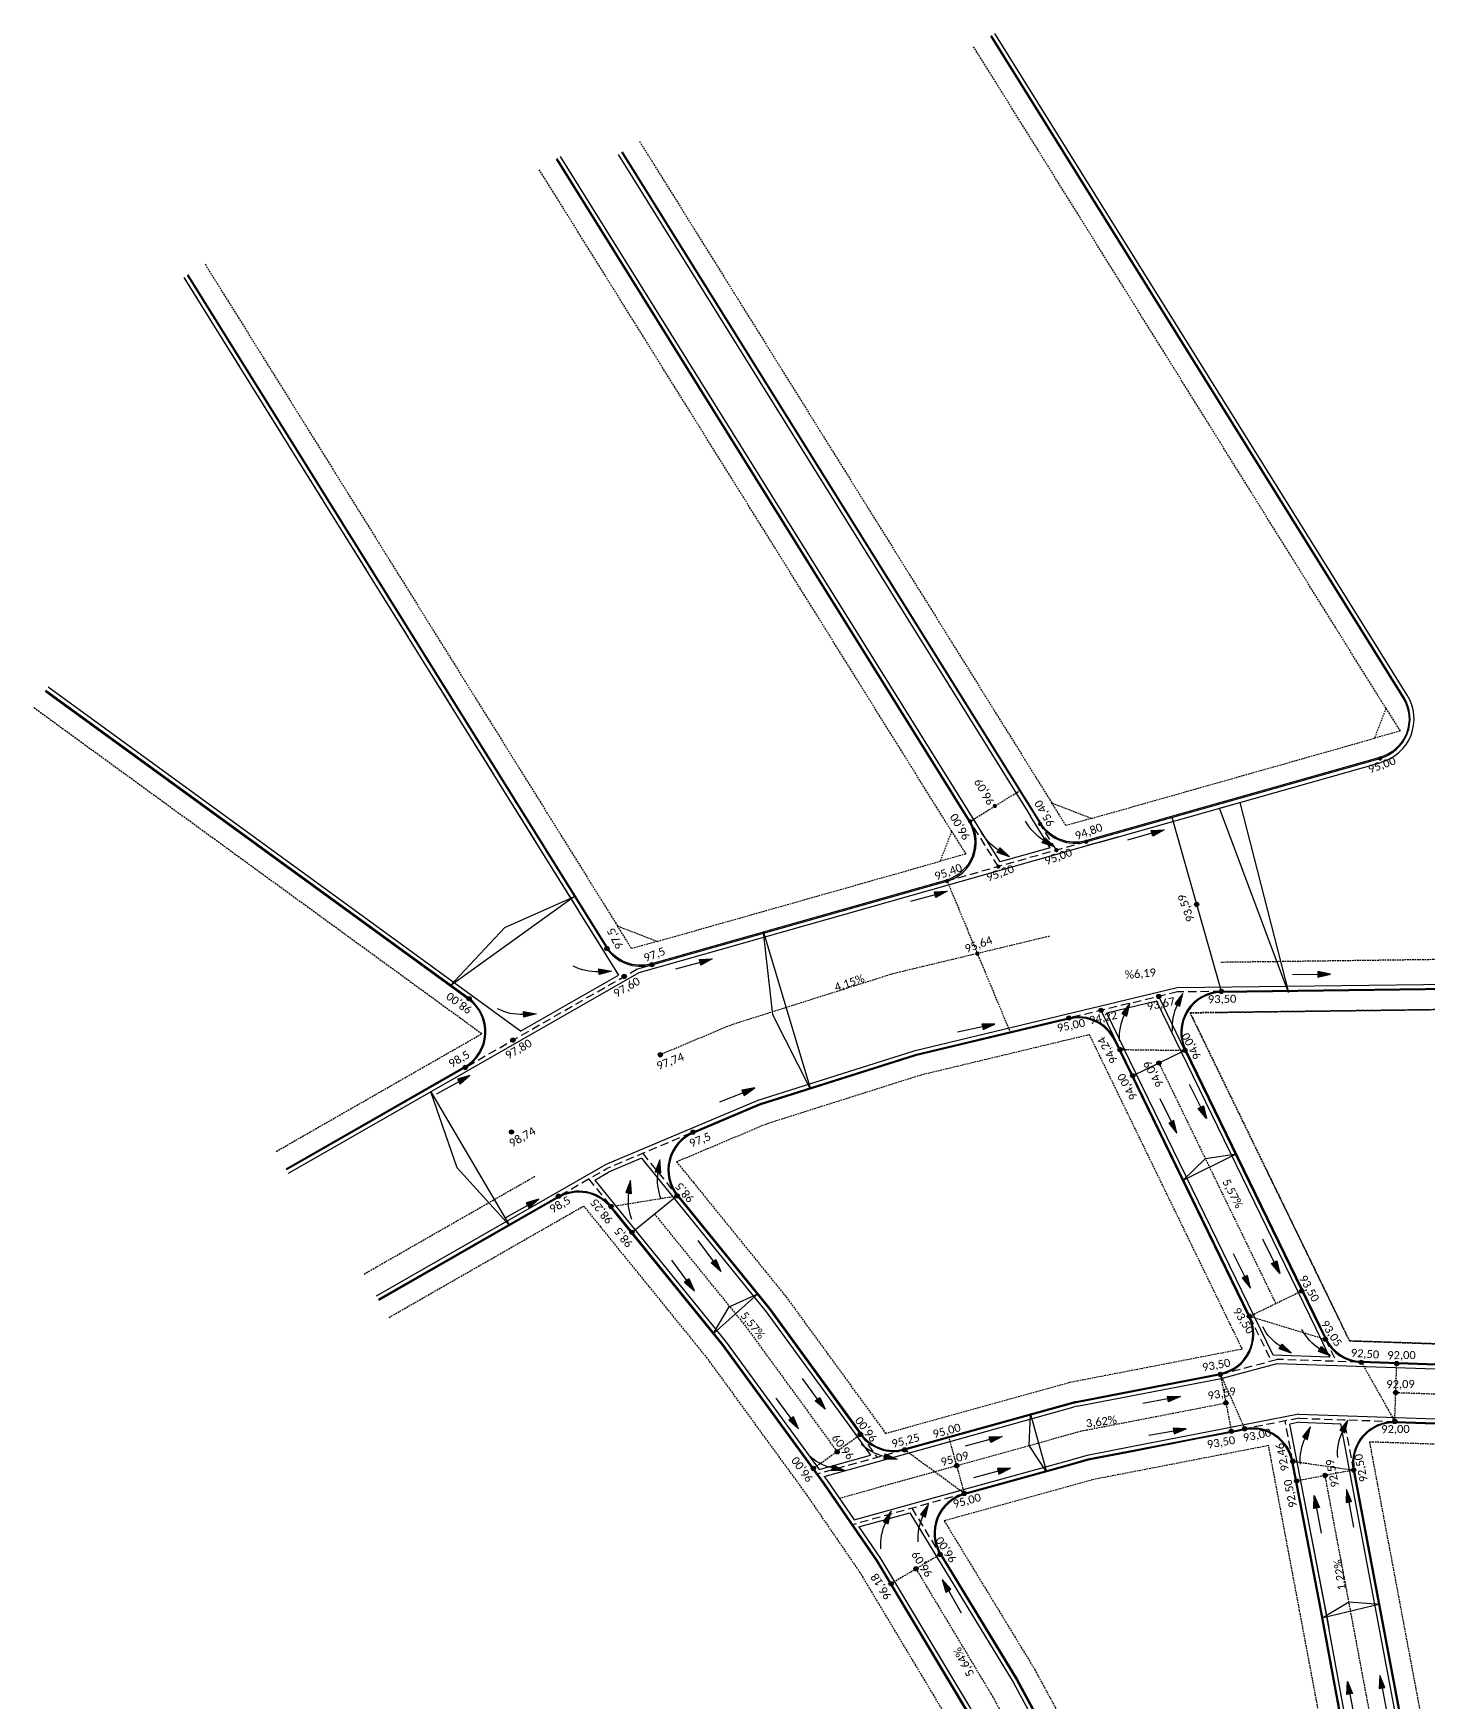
# Model space of a CAD drawing. Header units: metres. Extents: x 2615496 to 2632651, y 4927671 to 4929056.
# Drawn here: x 2625729.7 to 2625938.8, y 4928201.2 to 4928451.5 of the extents above; entities that cross this region are included whole.
import ezdxf

# ---------------------------------------------------------------- set-up
doc = ezdxf.new("R2010")
doc.units = ezdxf.units.M
doc.header["$MEASUREMENT"] = 0
doc.linetypes.add('HIDDEN', pattern=[0.375, 0.25, -0.125])
doc.linetypes.add('TRAZOS2', pattern=[0.375, 0.25, -0.125])
doc.layers.add('BocaCalle', color=50, linetype='HIDDEN', plot=False)
doc.layers.add('Eje Calle', color=182, linetype='HIDDEN', plot=False)
for name, color, linetype in [('CotaFCC', 6, 'Continuous'), ('Cuneta', 211, 'Continuous'), ('CunetaContinuacion', 211, 'Continuous'), ('Escurrimiento', 160, 'Continuous'), ('GáliboS', 2, 'Continuous'), ('Manzanas', 134, 'HIDDEN'), ('Pendiente', 10, 'HIDDEN'), ('Quiebre', 212, 'Continuous'), ('Vereda', 3, 'Continuous')]:
    doc.layers.add(name, color=color, linetype=linetype)
doc.styles.get("Standard").update_dxf_attribs({"font": 'CALIBRI.TTF'})

# ---------------------------------------------------------------- blocks, each defined once
blk = doc.blocks.new('Flecha Claudio')
at = {"layer": 'Escurrimiento'}
blk.add_hatch(color=256, dxfattribs=at).paths.add_polyline_path([(-1.99, 0.44), (-1.99, -0.46), (0, 0)])
for points in [[(0, 0), (-1.99, -0.46), (-1.99, 0.44), (0, 0)], [(-1.99, -0.01), (-5.99, -0.01)]]:
    blk.add_lwpolyline(points, dxfattribs=at)
blk = doc.blocks.new('Flecha curva')
at = {"layer": 'Escurrimiento'}
blk.add_hatch(color=256, dxfattribs=at).paths.add_polyline_path([(0, 0), (-1.74, -0.85), (-1.21, -1.52)])
blk.add_lwpolyline([(-1.74, -0.85), (-1.21, -1.52), (0, 0), (-1.74, -0.85)], dxfattribs=at)
blk.add_arc((3.16, -7.02), 7.45, 128.5129, 159.4004, dxfattribs=at)

msp = doc.modelspace()

# ---------------------------------------------------------------- hatches: boundary and pattern name
at = {"layer": 'CotaFCC'}
h = msp.add_hatch(color=256, dxfattribs=at)
edge = h.paths.add_edge_path()
edge.add_arc((2625931.51057, 4928342.75172), 0.3186, 0, 360)
h = msp.add_hatch(color=256, dxfattribs=at)
edge = h.paths.add_edge_path()
edge.add_arc((2625873.7666, 4928335.62592), 0.3186, 0, 360)
h = msp.add_hatch(color=256, dxfattribs=at)
edge = h.paths.add_edge_path()
edge.add_arc((2625870.0743, 4928333.32605), 0.3186, 0, 360)
h = msp.add_hatch(color=256, dxfattribs=at)
edge = h.paths.add_edge_path()
edge.add_arc((2625880.56367, 4928332.93681), 0.3186, 0, 360)
h = msp.add_hatch(color=256, dxfattribs=at)
edge = h.paths.add_edge_path()
edge.add_arc((2625883.00928, 4928329.01019), 0.3186, 0, 360)
h = msp.add_hatch(color=256, dxfattribs=at)
edge = h.paths.add_edge_path()
edge.add_arc((2625887.46008, 4928330.27121), 0.3186, 0, 360)
h = msp.add_hatch(color=256, dxfattribs=at)
edge = h.paths.add_edge_path()
edge.add_arc((2625874.29707, 4928326.54183), 0.3186, 0, 360)
h = msp.add_hatch(color=256, dxfattribs=at)
edge = h.paths.add_edge_path()
edge.add_arc((2625866.62267, 4928324.36749), 0.3186, 0, 360)
h = msp.add_hatch(color=256, dxfattribs=at)
edge = h.paths.add_edge_path()
edge.add_arc((2625904.02554, 4928320.87372), 0.3186, 0, 360)
h = msp.add_hatch(color=256, dxfattribs=at)
edge = h.paths.add_edge_path()
edge.add_arc((2625815.63064, 4928314.25388), 0.3186, 0, 360)
h = msp.add_hatch(color=256, dxfattribs=at)
edge = h.paths.add_edge_path()
edge.add_arc((2625871.15259, 4928313.50383), 0.3186, 0, 360)
h = msp.add_hatch(color=256, dxfattribs=at)
edge = h.paths.add_edge_path()
edge.add_arc((2625822.36775, 4928311.83715), 0.3186, 0, 360)
h = msp.add_hatch(color=256, dxfattribs=at)
edge = h.paths.add_edge_path()
edge.add_arc((2625818.22711, 4928310.07181), 0.3186, 0, 360)
h = msp.add_hatch(color=256, dxfattribs=at)
edge = h.paths.add_edge_path()
edge.add_arc((2625794.97689, 4928306.74426), 0.3186, 0, 360)
h = msp.add_hatch(color=256, dxfattribs=at)
edge = h.paths.add_edge_path()
edge.add_arc((2625898.34885, 4928307.06731), 0.3186, 0, 360)
h = msp.add_hatch(color=256, dxfattribs=at)
edge = h.paths.add_edge_path()
edge.add_arc((2625907.72115, 4928307.82992), 0.3186, 0, 360)
h = msp.add_hatch(color=256, dxfattribs=at)
edge = h.paths.add_edge_path()
edge.add_arc((2625884.87911, 4928303.83781), 0.3186, 0, 360)
h = msp.add_hatch(color=256, dxfattribs=at)
edge = h.paths.add_edge_path()
edge.add_arc((2625889.68591, 4928304.99029), 0.3186, 0, 360)
h = msp.add_hatch(color=256, dxfattribs=at)
edge = h.paths.add_edge_path()
edge.add_arc((2625801.54854, 4928300.52189), 0.3186, 0, 360)
h = msp.add_hatch(color=256, dxfattribs=at)
edge = h.paths.add_edge_path()
edge.add_arc((2625823.64657, 4928298.33312), 0.3186, 0, 360)
h = msp.add_hatch(color=256, dxfattribs=at)
edge = h.paths.add_edge_path()
edge.add_arc((2625892.53921, 4928299.11465), 0.3186, 0, 360)
h = msp.add_hatch(color=256, dxfattribs=at)
edge = h.paths.add_edge_path()
edge.add_arc((2625902.26941, 4928298.99393), 0.3186, 0, 360)
h = msp.add_hatch(color=256, dxfattribs=at)
edge = h.paths.add_edge_path()
edge.add_arc((2625794.41231, 4928296.43578), 0.3186, 0, 360)
h = msp.add_hatch(color=256, dxfattribs=at)
edge = h.paths.add_edge_path()
edge.add_arc((2625898.3564, 4928297.09371), 0.3186, 0, 360)
h = msp.add_hatch(color=256, dxfattribs=at)
edge = h.paths.add_edge_path()
edge.add_arc((2625894.44339, 4928295.19349), 0.3186, 0, 360)
h = msp.add_hatch(color=256, dxfattribs=at)
edge = h.paths.add_edge_path()
edge.add_arc((2625801.33484, 4928286.74446), 0.3186, 0, 360)
h = msp.add_hatch(color=256, dxfattribs=at)
edge = h.paths.add_edge_path()
edge.add_arc((2625828.54153, 4928286.73108), 0.3186, 0, 360)
h = msp.add_hatch(color=256, dxfattribs=at)
edge = h.paths.add_edge_path()
edge.add_arc((2625808.36219, 4928277.11316), 0.3186, 0, 360)
h = msp.add_hatch(color=256, dxfattribs=at)
edge = h.paths.add_edge_path()
edge.add_arc((2625826.15385, 4928277.18259), 0.3186, 0, 360)
h = msp.add_hatch(color=256, dxfattribs=at)
edge = h.paths.add_edge_path()
edge.add_arc((2625816.24871, 4928275.58339), 0.3186, 0, 360)
h = msp.add_hatch(color=256, dxfattribs=at)
edge = h.paths.add_edge_path()
edge.add_arc((2625819.39723, 4928271.70188), 0.3186, 0, 360)
h = msp.add_hatch(color=256, dxfattribs=at)
edge = h.paths.add_edge_path()
edge.add_arc((2625919.75616, 4928262.92811), 0.3186, 0, 360)
h = msp.add_hatch(color=256, dxfattribs=at)
edge = h.paths.add_edge_path()
edge.add_arc((2625911.93013, 4928259.12767), 0.3186, 0, 360)
h = msp.add_hatch(color=256, dxfattribs=at)
edge = h.paths.add_edge_path()
edge.add_arc((2625923.3032, 4928255.68026), 0.3186, 0, 360)
h = msp.add_hatch(color=256, dxfattribs=at)
edge = h.paths.add_edge_path()
edge.add_arc((2625928.69019, 4928252.21719), 0.3186, 0, 360)
h = msp.add_hatch(color=256, dxfattribs=at)
edge = h.paths.add_edge_path()
edge.add_arc((2625934.00507, 4928252.03744), 0.3186, 0, 360)
h = msp.add_hatch(color=256, dxfattribs=at)
edge = h.paths.add_edge_path()
edge.add_arc((2625907.56956, 4928250.40374), 0.3186, 0, 360)
h = msp.add_hatch(color=256, dxfattribs=at)
edge = h.paths.add_edge_path()
edge.add_arc((2625908.39798, 4928246.13482), 0.3186, 0, 360)
h = msp.add_hatch(color=256, dxfattribs=at)
edge = h.paths.add_edge_path()
edge.add_arc((2625933.85723, 4928247.68961), 0.3186, 0, 360)
h = msp.add_hatch(color=256, dxfattribs=at)
edge = h.paths.add_edge_path()
edge.add_arc((2625933.70942, 4928243.34277), 0.3186, 0, 360)
h = msp.add_hatch(color=256, dxfattribs=at)
edge = h.paths.add_edge_path()
edge.add_arc((2625853.60403, 4928241.42604), 0.3186, 0, 360)
h = msp.add_hatch(color=256, dxfattribs=at)
edge = h.paths.add_edge_path()
edge.add_arc((2625853.62826, 4928241.39615), 0.3186, 0, 360)
h = msp.add_hatch(color=256, dxfattribs=at)
edge = h.paths.add_edge_path()
edge.add_arc((2625909.22195, 4928241.86923), 0.3186, 0, 360)
h = msp.add_hatch(color=256, dxfattribs=at)
edge = h.paths.add_edge_path()
edge.add_arc((2625911.22598, 4928242.25286), 0.3186, 0, 360)
h = msp.add_hatch(color=256, dxfattribs=at)
edge = h.paths.add_edge_path()
edge.add_arc((2625850.14027, 4928238.79304), 0.3186, 0, 360)
h = msp.add_hatch(color=256, dxfattribs=at)
edge = h.paths.add_edge_path()
edge.add_arc((2625860.24404, 4928239.09159), 0.3186, 0, 360)
h = msp.add_hatch(color=256, dxfattribs=at)
edge = h.paths.add_edge_path()
edge.add_arc((2625846.57224, 4928236.30316), 0.3186, 0, 360)
h = msp.add_hatch(color=256, dxfattribs=at)
edge = h.paths.add_edge_path()
edge.add_arc((2625868.06466, 4928236.74054), 0.3186, 0, 360)
h = msp.add_hatch(color=256, dxfattribs=at)
edge = h.paths.add_edge_path()
edge.add_arc((2625918.43995, 4928237.38093), 0.3186, 0, 360)
h = msp.add_hatch(color=256, dxfattribs=at)
edge = h.paths.add_edge_path()
edge.add_arc((2625927.54697, 4928236.05695), 0.3186, 0, 360)
h = msp.add_hatch(color=256, dxfattribs=at)
edge = h.paths.add_edge_path()
edge.add_arc((2625919.01051, 4928234.41879), 0.3186, 0, 360)
h = msp.add_hatch(color=256, dxfattribs=at)
edge = h.paths.add_edge_path()
edge.add_arc((2625923.27175, 4928235.25386), 0.3186, 0, 360)
h = msp.add_hatch(color=256, dxfattribs=at)
edge = h.paths.add_edge_path()
edge.add_arc((2625869.20086, 4928232.549), 0.3186, 0, 360)
h = msp.add_hatch(color=256, dxfattribs=at)
edge = h.paths.add_edge_path()
edge.add_arc((2625865.55752, 4928223.41647), 0.3186, 0, 360)
h = msp.add_hatch(color=256, dxfattribs=at)
edge = h.paths.add_edge_path()
edge.add_arc((2625861.95507, 4928221.25771), 0.3186, 0, 360)
h = msp.add_hatch(color=256, dxfattribs=at)
edge = h.paths.add_edge_path()
edge.add_arc((2625858.22373, 4928219.02172), 0.3186, 0, 360)

# ---------------------------------------------------------------- linework, layer by layer
at = {"layer": 'BocaCalle'}
for p, q in [((2625870.07994, 4928333.31251), (2625877.46454, 4928337.91225)), ((2625866.62267, 4928324.36749), (2625876.13945, 4928301.54435, 95.5)), ((2625892.53921, 4928299.11465), (2625902.26941, 4928298.99393)), ((2625816.07784, 4928275.55593), (2625826.15885, 4928277.17642)), ((2625911.95751, 4928259.12767), (2625919.78353, 4928262.92811)), ((2625911.95751, 4928259.12767), (2625923.3032, 4928255.68026)), ((2625928.63148, 4928252.37025), (2625933.70938, 4928243.34179)), ((2625933.70938, 4928243.34179), (2625934.00507, 4928252.03744)), ((2625907.56956, 4928250.40374), (2625909.22793, 4928241.85799)), ((2625907.59692, 4928250.40378), (2625911.23098, 4928242.2467)), ((2625853.63326, 4928241.38999), (2625846.60147, 4928236.26711)), ((2625869.20585, 4928232.54283), (2625860.24903, 4928239.08543)), ((2625869.22822, 4928232.549), (2625866.9011, 4928240.93203)), ((2625918.43995, 4928237.38093), (2625927.54687, 4928236.05753)), ((2625927.54687, 4928236.05753), (2625919.01051, 4928234.41879)), ((2625865.56251, 4928223.41031), (2625858.22873, 4928219.01555))]:
    msp.add_line(p, q, dxfattribs=at)
at = {"layer": 'CotaFCC'}
for centre in [(2625904.02554, 4928320.87372), (2625815.63064, 4928314.25388, 98), (2625822.36775, 4928311.83715), (2625818.22711, 4928310.07181), (2625818.22717, 4928310.07184), (2625794.97689, 4928306.74426), (2625898.34885, 4928307.06731), (2625907.72115, 4928307.82992), (2625884.87911, 4928303.83781), (2625889.68591, 4928304.99029), (2625801.54854, 4928300.52189), (2625801.5486, 4928300.52192), (2625823.64657, 4928298.33312), (2625892.53921, 4928299.11465), (2625902.26941, 4928298.99393), (2625794.41231, 4928296.43578), (2625898.3564, 4928297.09371), (2625894.44339, 4928295.19349), (2625801.33484, 4928286.74446), (2625828.54153, 4928286.73108), (2625808.36219, 4928277.11316), (2625826.15385, 4928277.18259), (2625816.24871, 4928275.58339), (2625819.39723, 4928271.70188), (2625919.75616, 4928262.92811), (2625911.93013, 4928259.12767), (2625923.3032, 4928255.68026), (2625928.69019, 4928252.21719), (2625934.00507, 4928252.03744), (2625907.56956, 4928250.40374), (2625908.39798, 4928246.13482), (2625933.85723, 4928247.68961), (2625933.70942, 4928243.34277), (2625853.60403, 4928241.42604), (2625853.62826, 4928241.39615), (2625909.22195, 4928241.86923), (2625911.22598, 4928242.25286), (2625850.14027, 4928238.79304), (2625860.24404, 4928239.09159), (2625846.57224, 4928236.30316), (2625868.06466, 4928236.74054), (2625918.43995, 4928237.38093), (2625927.54697, 4928236.05695), (2625919.01051, 4928234.41879), (2625923.27175, 4928235.25386), (2625869.20086, 4928232.549), (2625865.55752, 4928223.41647), (2625861.95507, 4928221.25771), (2625858.22373, 4928219.02172)]:
    msp.add_circle(centre, 0.3186, dxfattribs=at)
at = {"layer": 'Cuneta'}
for p, q in [((2625935.56879, 4928352.25072), (2625873.76391, 4928451.47454)), ((2625874.56793, 4928327.24218), (2625808.67274, 4928433.03272)), ((2625817.32774, 4928433.32323), (2625879.13263, 4928334.09941)), ((2625752.23657, 4928414.88141), (2625817.389, 4928310.28332)), ((2625802.69188, 4928301.86795), (2625731.89192, 4928353.42905)), ((2625889.30121, 4928330.16922), (2625931.67431, 4928342.17449)), ((2625882.07844, 4928329.37008), (2625879.13263, 4928334.09941)), ((2625820.48074, 4928310.67081), (2625892.19717, 4928330.98971)), ((2625882.07844, 4928329.37008), (2625874.56793, 4928327.24218)), ((2625889.30121, 4928330.16922), (2625887.62382, 4928329.69398)), ((2625820.24545, 4928311.22748), (2625822.36775, 4928311.83715)), ((2625767.93941, 4928280.58636), (2625820.48074, 4928310.67081)), ((2625802.69188, 4928301.86795), (2625817.389, 4928310.28332)), ((2625942.11098, 4928308.87987), (2625901.09744, 4928308.34332)), ((2625901.09744, 4928308.34332), (2625883.19424, 4928304.05085)), ((2625898.01979, 4928306.37141), (2625890.55174, 4928304.58087)), ((2625898.01979, 4928306.37141), (2625921.80592, 4928257.39001)), ((2625902.26941, 4928298.99393), (2625898.34885, 4928307.06731)), ((2625883.19424, 4928304.05085), (2625861.65547, 4928298.88671)), ((2625892.53921, 4928299.11465), (2625889.68591, 4928304.99029)), ((2625893.21026, 4928299.10633), (2625890.55174, 4928304.58087)), ((2625861.65547, 4928298.88671), (2625838.23901, 4928291.46748)), ((2625915.46538, 4928253.27765), (2625893.07894, 4928299.37675)), ((2625838.23901, 4928291.46748), (2625815.3506, 4928281.80603)), ((2625828.31319, 4928287.27769), (2625828.30588, 4928287.2746)), ((2625806.80644, 4928276.91376), (2625815.3506, 4928281.80603)), ((2625820.81758, 4928282.81118), (2625815.88401, 4928280.72866)), ((2625820.81758, 4928282.81118), (2625839.50473, 4928259.7642)), ((2625813.81064, 4928279.54148), (2625815.88401, 4928280.72866)), ((2625813.81064, 4928279.54148), (2625817.83828, 4928274.5762)), ((2625781.11674, 4928262.20418), (2625806.80644, 4928276.91376)), ((2625825.68781, 4928276.8047), (2625825.6928, 4928276.79854)), ((2625817.57324, 4928274.90294), (2625833.50766, 4928255.25895)), ((2625839.50473, 4928259.7642), (2625852.01707, 4928242.58946)), ((2625912.49724, 4928259.38977), (2625912.4553, 4928259.47612)), ((2625921.80592, 4928257.39001), (2625923.94293, 4928252.98938)), ((2625833.50766, 4928255.25895), (2625847.42039, 4928236.162)), ((2625907.68485, 4928249.80965), (2625916.0629, 4928252.0472)), ((2625923.94293, 4928252.98938), (2625915.46538, 4928253.27765)), ((2625916.0629, 4928252.0472), (2625959.78215, 4928250.56056)), ((2625886.08875, 4928245.61877), (2625907.68485, 4928249.80965)), ((2625860.40952, 4928238.50729), (2625885.68461, 4928245.52362)), ((2625919.33964, 4928244.43144), (2625909.11363, 4928242.44701)), ((2625919.33964, 4928244.43144), (2625959.17264, 4928243.07695)), ((2625852.01707, 4928242.58946), (2625855.13872, 4928238.3046)), ((2625904.2684, 4928241.50675), (2625894.45111, 4928239.60163)), ((2625910.15852, 4928242.64978), (2625904.2684, 4928241.50675)), ((2625919.43476, 4928243.22751), (2625917.97167, 4928242.94359)), ((2625923.8881, 4928212.45557), (2625917.97167, 4928242.94359)), ((2625919.43476, 4928243.22751), (2625925.62908, 4928243.01688)), ((2625935.59939, 4928189.94011), (2625925.62908, 4928243.01688)), ((2625894.45111, 4928239.60163), (2625887.58626, 4928238.26946)), ((2625884.42648, 4928237.35772), (2625869.04594, 4928233.12113)), ((2625887.58626, 4928238.26946), (2625884.42648, 4928237.35772)), ((2625923.21654, 4928215.68488), (2625919.22019, 4928236.50979)), ((2625869.04594, 4928233.12113), (2625869.01073, 4928233.11136)), ((2625861.05583, 4928229.66207), (2625876.50042, 4928204.28151)), ((2625928.21538, 4928188.57839), (2625923.21654, 4928215.68488)), ((2625876.50042, 4928204.28151), (2625887.17271, 4928184.53834))]:
    msp.add_line(p, q, dxfattribs=at)
for points in [[(2625848.18421, 4928235.11356), (2625848.64234, 4928234.48471), (2625852.69063, 4928228.58528)], [(2625853.40849, 4928227.53918), (2625856.65901, 4928222.80231), (2625870.14701, 4928200.29408), (2625882.09441, 4928178.16079), (2625900.12342, 4928137.99056), (2625908.53794, 4928115.47117), (2625917.18284, 4928087.48074), (2625921.21877, 4928071.03184), (2625923.5972, 4928061.33825), (2625913.83568, 4928063.42041), (2625877.25121, 4928071.22396)]]:
    msp.add_lwpolyline(points, dxfattribs=at)
for centre, radius, start, end in [((2625929.84553, 4928348.67204), 6.75, 285.8186376, 31.9181003), ((2625887.0889, 4928240.46492), 5.25, 100.9821792, 105.5145778)]:
    msp.add_arc(centre, radius, start, end, dxfattribs=at)
at = {"layer": 'CunetaContinuacion'}
for p, q in [((2625848.18421, 4928235.11356), (2625867.06159, 4928240.3539)), ((2625847.42039, 4928236.162), (2625855.13872, 4928238.3046)), ((2625852.69063, 4928228.58528), (2625869.0666, 4928233.13123)), ((2625868.8947, 4928232.46082), (2625869.2444, 4928232.5579)), ((2625853.40849, 4928227.53918), (2625861.05583, 4928229.66207))]:
    msp.add_line(p, q, dxfattribs=at)
at = {"layer": 'Eje Calle'}
for p, q in [((2625881.94139, 4928316.09055), (2625858.44021, 4928310.45591)), ((2625858.44021, 4928310.45591), (2625834.08456, 4928302.73911)), ((2625834.08456, 4928302.73911), (2625823.64657, 4928298.33312)), ((2625898.3564, 4928297.09371), (2625915.87052, 4928261.02789)), ((2625779.25338, 4928265.45847), (2625804.94308, 4928280.16805)), ((2625850.44985, 4928231.85069), (2625868.06466, 4928236.74054)), ((2625930.86243, 4928194.84501), (2625923.27484, 4928235.23742))]:
    msp.add_line(p, q, dxfattribs=at)
for points in [[(2625952.52624, 4928312.08424), (2625942.18556, 4928312.63117), (2625907.66425, 4928312.17955)], [(2625822.77554, 4928274.44223), (2625836.4813, 4928257.54575), (2625850.11736, 4928238.82855)], [(2625868.06466, 4928236.74054), (2625886.74487, 4928241.92614), (2625908.42561, 4928246.13345)], [(2625933.85724, 4928247.68995), (2625959.47739, 4928246.81876), (2625982.56896, 4928243.83407), (2626005.28059, 4928238.68114), (2626030.68851, 4928230.36649), (2626084.73479, 4928211.43273)], [(2625861.96006, 4928221.25155), (2625873.40695, 4928202.14945), (2625883.8742, 4928182.75823)]]:
    msp.add_lwpolyline(points, dxfattribs=at)
at = {"layer": 'Escurrimiento', "linetype": 'TRAZOS2', "ltscale": 5}
for p, q in [((2625874.29726, 4928326.54188), (2625870.07994, 4928333.31251)), ((2625883.00946, 4928329.01024), (2625880.56367, 4928332.93681)), ((2625887.45984, 4928330.27114), (2625866.62285, 4928324.36754)), ((2625794.68879, 4928296.59409), (2625820.24545, 4928311.22748)), ((2625901.17223, 4928307.74424), (2625884.87911, 4928303.83781)), ((2625907.72115, 4928307.82992), (2625901.17223, 4928307.74424)), ((2625828.25105, 4928286.60019), (2625815.61731, 4928281.26734)), ((2625808.63868, 4928277.27148), (2625815.61731, 4928281.26734)), ((2625820.99965, 4928283.53929), (2625826.15385, 4928277.18259)), ((2625812.90013, 4928279.71153), (2625817.3723, 4928274.19822)), ((2625911.93013, 4928259.12767), (2625915.18128, 4928252.43277)), ((2625923.30203, 4928255.69299), (2625924.92266, 4928252.35572)), ((2625907.53003, 4928250.38934), (2625916.02557, 4928252.65826)), ((2625928.28633, 4928252.24134), (2625916.02557, 4928252.65826)), ((2625919.38721, 4928243.82948), (2625911.23103, 4928242.24671)), ((2625919.38721, 4928243.82948), (2625933.70942, 4928243.34277)), ((2625927.54697, 4928236.05695), (2625926.12997, 4928243.60034)), ((2625853.63326, 4928241.38999), (2625856.1381, 4928237.95179)), ((2625918.43993, 4928237.38104), (2625917.26835, 4928243.4183)), ((2625860.24404, 4928239.09159), (2625847.18483, 4928235.46637)), ((2625869.2344, 4928232.52786), (2625852.45403, 4928227.86965)), ((2625861.34672, 4928230.33825), (2625865.56251, 4928223.41031)), ((2625927.73414, 4928187.87953), (2625922.62649, 4928215.57606))]:
    msp.add_line(p, q, dxfattribs=at)
at = {"layer": 'GáliboS'}
for points in [[(2625910.48776, 4928336.17186), (2625917.77839, 4928307.675), (2625907.45924, 4928335.31381), (2625910.48776, 4928336.17186)], [(2625810.7532, 4928322.07152), (2625792.11799, 4928308.64073), (2625800.35143, 4928317.39209), (2625810.7532, 4928322.07152)], [(2625839.11922, 4928316.73104), (2625846.12224, 4928293.17845), (2625840.47782, 4928304.31758), (2625839.11922, 4928316.73104)], [(2625789.25543, 4928292.79162), (2625801.0368, 4928272.7459), (2625793.19725, 4928281.37095), (2625789.25543, 4928292.79162)], [(2625910.00892, 4928283.4767), (2625901.95447, 4928279.46099), (2625905.33054, 4928282.77491), (2625910.00892, 4928283.4767)], [(2625838.26553, 4928262.47268), (2625831.55828, 4928256.47162), (2625833.93881, 4928260.55976), (2625838.26553, 4928262.47268)], [(2625879.12652, 4928244.4551), (2625881.50965, 4928235.77635), (2625878.91079, 4928239.72929), (2625879.12652, 4928244.4551)], [(2625931.5451, 4928215.9453), (2625922.79182, 4928213.85243), (2625926.8291, 4928216.31824), (2625931.5451, 4928215.9453)]]:
    msp.add_lwpolyline(points, dxfattribs=at)
at = {"layer": 'Manzanas'}
for p, q in [((2625932.38578, 4928350.26807), (2625870.58089, 4928449.49189)), ((2625820.51076, 4928435.30588), (2625882.31564, 4928336.08206)), ((2625867.29461, 4928331.82625), (2625805.48972, 4928431.05007)), ((2625755.41959, 4928416.86406), (2625817.22447, 4928317.64024)), ((2625752.23657, 4928414.88141), (2625814.96321, 4928314.17777)), ((2625793.63345, 4928303.82583), (2625729.68431, 4928350.39772)), ((2625932.38578, 4928350.26807), (2625930.65208, 4928345.78248)), ((2625932.38578, 4928350.26807), (2625934.5006, 4928346.87285)), ((2625934.5006, 4928346.87285), (2625930.65208, 4928345.78248)), ((2625888.27899, 4928333.77721), (2625930.65208, 4928345.78248)), ((2625882.31564, 4928336.08206), (2625888.27899, 4928333.77721)), ((2625884.43047, 4928332.68684), (2625882.31564, 4928336.08206)), ((2625888.27899, 4928333.77721), (2625884.43047, 4928332.68684)), ((2625867.29461, 4928331.82625), (2625865.56091, 4928327.34066)), ((2625867.29461, 4928331.82625), (2625869.40943, 4928328.43103)), ((2625823.18782, 4928315.33539), (2625865.56091, 4928327.34066)), ((2625869.40943, 4928328.43103), (2625865.56091, 4928327.34066)), ((2625817.22447, 4928317.64024), (2625823.18782, 4928315.33539)), ((2625819.3393, 4928314.24502), (2625817.22447, 4928317.64024)), ((2625823.18782, 4928315.33539), (2625819.3393, 4928314.24502)), ((2625796.86686, 4928301.47105), (2625793.63345, 4928303.82583)), ((2625793.39562, 4928299.48346), (2625796.86686, 4928301.47105)), ((2625766.07605, 4928283.84065), (2625793.39562, 4928299.48346))]:
    msp.add_line(p, q, dxfattribs=at)
for points in [[(2625983.88233, 4928251.2267), (2625960.0869, 4928254.30236), (2625926.92653, 4928255.42996), (2625914.57517, 4928280.8644), (2625904.78719, 4928301.02023), (2625903.03986, 4928304.61841), (2625942.03639, 4928305.12858), (2625968.98009, 4928303.7035), (2625992.75711, 4928300.43158), (2626016.29241, 4928295.26978), (2626039.81182, 4928288.09669), (2626093.70034, 4928269.2182), (2626097.47539, 4928267.8957), (2626096.96789, 4928263.92803), (2626091.49701, 4928221.15613), (2626090.98951, 4928217.18845), (2626087.21446, 4928218.51095), (2626033.09492, 4928237.47037), (2626007.28097, 4928245.9179)], [(2626039.81182, 4928288.09669), (2626016.29241, 4928295.26978), (2625992.75711, 4928300.43158), (2625968.98009, 4928303.7035), (2625942.03639, 4928305.12858), (2625907.03951, 4928304.67073), (2625903.03986, 4928304.61841), (2625904.78719, 4928301.02023), (2625925.1792, 4928259.02813), (2625926.92653, 4928255.42996), (2625960.0869, 4928254.30236), (2625983.88233, 4928251.2267), (2626007.28097, 4928245.9179), (2626033.09492, 4928237.47037), (2626087.21446, 4928218.51095), (2626090.98951, 4928217.18845), (2626096.96789, 4928263.92803), (2626097.47539, 4928267.8957), (2626093.70034, 4928269.2182)]]:
    msp.add_lwpolyline(points, close=True, dxfattribs=at)
for points in [[(2625857.40336, 4928241.56459), (2625885.02473, 4928249.23224), (2625910.82935, 4928254.23982), (2625909.08202, 4928257.838), (2625889.70565, 4928297.73863), (2625887.95832, 4928301.3368), (2625884.06856, 4928300.4042), (2625862.66024, 4928295.27134), (2625839.53727, 4928287.9451), (2625829.77151, 4928283.82286), (2625826.08637, 4928282.26732), (2625828.60561, 4928279.16033), (2625842.4786, 4928262.05069), (2625855.04801, 4928244.7976), (2625857.40336, 4928241.56459)], [(2625782.9801, 4928258.9499), (2625808.6698, 4928273.65947), (2625812.14104, 4928275.64706), (2625814.66091, 4928272.54056), (2625830.53402, 4928252.97216), (2625845.58026, 4928232.31932), (2625853.50168, 4928220.77571), (2625866.88707, 4928198.43872), (2625878.72934, 4928176.50018), (2625896.65283, 4928136.56505), (2625904.98706, 4928114.26055), (2625913.56722, 4928086.47976), (2625917.57679, 4928070.13824), (2625918.52997, 4928066.25346), (2625914.61797, 4928067.0879), (2625878.26801, 4928074.84144)], [(2625866.19115, 4928228.43684), (2625879.75373, 4928206.14904), (2625889.607, 4928187.92101), (2625891.50911, 4928184.40221), (2625924.0651, 4928190.40602), (2625919.44963, 4928214.97641), (2625914.79966, 4928239.73047), (2625888.46501, 4928234.62003), (2625866.19115, 4928228.43684)], [(2625929.95156, 4928240.31842), (2625958.86788, 4928239.33515), (2625981.25559, 4928236.44143), (2626003.28021, 4928231.44438), (2626028.2821, 4928223.2626), (2626083.19971, 4928204.02359), (2626086.97476, 4928202.70109), (2626085.34759, 4928199.04701), (2626066.56671, 4928156.87142), (2626062.79157, 4928158.19366), (2625998.26925, 4928180.7927), (2625938.5748, 4928194.41274), (2625929.95156, 4928240.31842)]]:
    msp.add_lwpolyline(points, dxfattribs=at)
at = {"layer": 'Quiebre'}
for p, q in [((2625907.72115, 4928307.82992), (2625900.32994, 4928333.91753)), ((2625902.26941, 4928298.99393), (2625894.44339, 4928295.19349)), ((2625826.15385, 4928277.18259), (2625819.39723, 4928271.70188))]:
    msp.add_line(p, q, dxfattribs=at)
at = {"layer": 'Vereda'}
for points in [[(2625873.1273, 4928451.07801), (2625934.93219, 4928351.85419), (2625934.93836, 4928351.84428, -0.499123595), (2625931.48109, 4928342.89927), (2625931.46986, 4928342.89609), (2625889.09677, 4928330.89082), (2625887.41937, 4928330.41558, -0.334112815), (2625880.69099, 4928333.01611), (2625879.76923, 4928334.49594), (2625817.96434, 4928433.71976)], [(2625752.74585, 4928415.19863), (2625815.4725, 4928314.49499, 0.334112815), (2625822.36909, 4928311.82944), (2625866.41958, 4928324.30995), (2625866.62267, 4928324.36749, 0.499123601), (2625870.07994, 4928333.31251), (2625869.96834, 4928333.49168), (2625808.16345, 4928432.7155)], [(2625808.03613, 4928432.63619), (2625869.84102, 4928333.41237), (2625869.84719, 4928333.40247, -0.499123601), (2625866.38992, 4928324.45745), (2625866.37869, 4928324.45427), (2625822.3282, 4928311.97376, -0.334112815), (2625815.59982, 4928314.5743), (2625752.87317, 4928415.27794)], [(2625817.83702, 4928433.64045), (2625879.64191, 4928334.41663), (2625880.56367, 4928332.93681, 0.334112815), (2625887.46026, 4928330.27126), (2625889.13766, 4928330.7465), (2625931.51075, 4928342.75177)], [(2625767.56674, 4928281.23722), (2625794.33773, 4928296.56592, 0.543760175), (2625794.88863, 4928306.62297), (2625731.4504, 4928352.82279)], [(2625767.64128, 4928281.10705), (2625794.41231, 4928296.43578, 0.543757131), (2625794.97697, 4928306.74419), (2625731.5387, 4928352.94404)], [(2625931.52198, 4928342.75495, 0.499123595), (2625935.06568, 4928351.92359)], [(2625860.20891, 4928239.22996), (2625885.484, 4928246.24629, -0.019778898), (2625885.94588, 4928246.35503), (2625907.56834, 4928250.55104, 0.492710195), (2625911.82258, 4928259.06215), (2625911.78065, 4928259.14849), (2625892.40428, 4928299.04913), (2625891.71025, 4928300.47829, 0.35206141), (2625884.91408, 4928303.69194), (2625883.3691, 4928303.32152), (2625861.85643, 4928298.16364), (2625838.49866, 4928290.76301), (2625828.60486, 4928286.58672), (2625828.59755, 4928286.58364, 0.49940439), (2625826.27037, 4928277.27706), (2625826.27536, 4928277.27089), (2625840.09951, 4928260.2215), (2625852.62325, 4928243.03109), (2625853.7545, 4928241.47832, 0.312614833), (2625860.20891, 4928239.22996)], [(2625781.41487, 4928261.6835), (2625807.10458, 4928276.39307), (2625808.36219, 4928277.11316, -0.367667169), (2625816.19433, 4928275.65042), (2625817.10727, 4928274.52496), (2625833.03188, 4928254.89307), (2625848.15241, 4928234.13825), (2625856.15384, 4928222.47805), (2625869.62542, 4928199.99723), (2625881.556, 4928177.89509), (2625899.56812, 4928137.76247), (2625907.9698, 4928115.27747), (2625916.60434, 4928087.32058), (2625920.63605, 4928070.88886), (2625921.26617, 4928068.32075, -0.553321018), (2625916.54696, 4928063.45558), (2625913.96085, 4928064.00721), (2625877.4139, 4928071.80276)], [(2625781.48941, 4928261.55332), (2625807.17911, 4928276.2629), (2625808.43673, 4928276.98299, -0.367667169), (2625816.07784, 4928275.55593), (2625816.99077, 4928274.43046), (2625832.91293, 4928254.8016), (2625848.02993, 4928234.05163), (2625856.02754, 4928222.39699), (2625869.49502, 4928199.92301), (2625881.4214, 4928177.82867), (2625899.4293, 4928137.70545), (2625907.82776, 4928115.22905), (2625916.45972, 4928087.28054), (2625920.49037, 4928070.85312), (2625921.06348, 4928068.51736, -0.553321018), (2625916.34427, 4928063.65219), (2625913.99214, 4928064.15391), (2625877.45457, 4928071.94746)], [(2625926.6188, 4928193.92755), (2625922.62688, 4928215.57393), (2625918.63106, 4928236.3961), (2625918.43995, 4928237.38093, 0.414213562), (2625911.23098, 4928242.2467), (2625910.27282, 4928242.06076), (2625904.3827, 4928240.91774), (2625894.56541, 4928239.01262), (2625887.72686, 4928237.68555), (2625884.58932, 4928236.78023), (2625869.20585, 4928232.54283), (2625869.17122, 4928232.53322, 0.497529488), (2625865.56251, 4928223.41031), (2625877.02095, 4928204.58031), (2625887.70053, 4928184.82366, 0.325185541), (2625894.22603, 4928181.70014), (2625903.26276, 4928183.36664), (2625913.09693, 4928185.18021), (2625920.70271, 4928186.58283), (2625921.68612, 4928186.76418, 0.414213563), (2625926.6188, 4928193.92755)], [(2625865.69065, 4928223.48828), (2625877.15109, 4928204.65502), (2625887.83248, 4928184.89499, 0.325185541), (2625894.19883, 4928181.84765), (2625903.23555, 4928183.51416), (2625913.06973, 4928185.32772), (2625920.6755, 4928186.73034), (2625921.65892, 4928186.9117, 0.414213563), (2625926.47128, 4928193.90034), (2625922.47947, 4928215.54619), (2625918.48378, 4928236.36768), (2625918.2927, 4928237.35235, 0.414213562), (2625911.25956, 4928242.09945), (2625910.3014, 4928241.91351), (2625904.41128, 4928240.77049), (2625894.59399, 4928238.86537), (2625887.76201, 4928237.53957), (2625884.63003, 4928236.63586), (2625869.24583, 4928232.39826), (2625869.21134, 4928232.38869, 0.497529488), (2625865.69065, 4928223.48828)], [(2626084.89318, 4928206.60909, -0.438432737), (2626088.39056, 4928198.50576), (2626088.08815, 4928197.82664), (2626070.43142, 4928158.1755, -0.390383316), (2626062.96693, 4928154.95355), (2626061.79989, 4928155.36231), (2625997.43711, 4928177.90547), (2625939.82538, 4928191.05031, -0.298628062), (2625935.26319, 4928195.79227), (2625927.69429, 4928236.08522, -0.48012016), (2625933.79506, 4928243.18946), (2625959.11169, 4928242.32859), (2625981.78093, 4928239.39849), (2626004.08036, 4928234.33909), (2626029.24466, 4928226.10415), (2626084.19158, 4928206.85488), (2626084.89318, 4928206.60909)]]:
    msp.add_lwpolyline(points, format="xyb", dxfattribs=at)
msp.add_lwpolyline([(2625935.05951, 4928351.93349), (2625873.25462, 4928451.15731)], dxfattribs=at)
for points in [[(2626017.09056, 4928298.3196), (2625993.3101, 4928303.53517), (2625969.27851, 4928306.84212), (2625942.09904, 4928308.27967), (2625907.72115, 4928307.82992, 0.549484235), (2625902.26941, 4928298.99393), (2625922.34564, 4928257.65211), (2625923.3032, 4928255.68026, 0.27803196), (2625928.62639, 4928252.22033), (2625959.83091, 4928251.15925), (2625983.33071, 4928248.12179), (2626006.44081, 4928242.87846), (2626032.08422, 4928234.48674), (2626086.173, 4928215.53809), (2626086.4506, 4928215.44084, 0.477069837), (2626094.58424, 4928220.4647), (2626100.09244, 4928263.52837), (2626100.29181, 4928265.08708, 0.354032121), (2626096.22484, 4928271.6715), (2626094.7418, 4928272.19105), (2626040.79243, 4928291.09086)], [(2626017.05255, 4928298.17437), (2625993.28377, 4928303.38738), (2625969.2643, 4928306.69266), (2625942.09606, 4928308.12961), (2625907.72312, 4928307.67993, 0.549484235), (2625902.40434, 4928299.05945), (2625922.48058, 4928257.71763), (2625923.43813, 4928255.74579, 0.27803196), (2625928.63148, 4928252.37025), (2625959.8431, 4928251.30892), (2625983.35698, 4928248.26965), (2626006.48082, 4928243.0232), (2626032.13235, 4928234.62882), (2626086.22259, 4928215.67966), (2626086.5002, 4928215.58241, 0.477069837), (2626094.43545, 4928220.48373), (2626099.94365, 4928263.5474), (2626100.14302, 4928265.10611, 0.354032121), (2626096.17525, 4928271.52994), (2626094.69221, 4928272.04948), (2626040.74573, 4928290.94828)], [(2625860.24903, 4928239.08543), (2625885.52412, 4928246.10176, -0.019778898), (2625885.97445, 4928246.20778), (2625907.59692, 4928250.40378, 0.492710195), (2625911.95751, 4928259.12767), (2625911.91558, 4928259.21402), (2625892.53921, 4928299.11465), (2625891.84519, 4928300.54382, 0.35206141), (2625884.87911, 4928303.83781), (2625883.33413, 4928303.46738), (2625861.81624, 4928298.30825), (2625838.44673, 4928290.9039), (2625828.54652, 4928286.72491), (2625828.53922, 4928286.72183, 0.49940439), (2625826.15385, 4928277.18259), (2625826.15885, 4928277.17642), (2625839.98055, 4928260.13004), (2625852.50202, 4928242.94276), (2625853.63326, 4928241.38999, 0.312614833)], [(2626084.94277, 4928206.75065, -0.438432737), (2626088.52759, 4928198.44474), (2626088.22518, 4928197.76562), (2626070.56845, 4928158.11449, -0.390383316), (2626062.91734, 4928154.81199), (2626061.7503, 4928155.22074), (2625997.3955, 4928177.76111), (2625939.79201, 4928190.90407, -0.298628062), (2625935.11577, 4928195.76458), (2625927.54687, 4928236.05753, -0.48012016), (2625933.80015, 4928243.33938), (2625959.12388, 4928242.47826), (2625981.8072, 4928239.54634), (2626004.12037, 4928234.48382), (2626029.29279, 4928226.24623), (2626084.24117, 4928206.99644)]]:
    msp.add_lwpolyline(points, format="xyb", close=True, dxfattribs=at)

# ---------------------------------------------------------------- block references
at = {"layer": 'Escurrimiento', "xscale": -1}
for p, rotation in [((2625882.72086, 4928329.48804), 187.1309919637433), ((2625875.974, 4928328.00596), 187.1309919637433), ((2625816.34615, 4928310.86937), 221.5353744139488), ((2625805.03291, 4928304.46817), 221.5353744139488), ((2625918.226, 4928253.57978), 186.5728411374269), ((2625924.09637, 4928253.19948), 186.5728411374269), ((2625859.1133, 4928237.68164), 206.2585377171362), ((2625851.28155, 4928235.97338), 206.2585377171362)]:
    msp.add_blockref('Flecha curva', p, dxfattribs=dict(at, rotation=rotation))
at = {"layer": 'Escurrimiento'}
for p, xscale, yscale, zscale, rotation in [((2625899.14376, 4928332.04982, 0.00008), 0.9538932843795457, 0.9538932843795461, 0.9538932843795461, 15.55153820236999), ((2625866.65282, 4928322.8498, 0.00008), 0.9538932843795457, 0.9538932843795461, 0.9538932843795461, 15.55153820236999), ((2625831.43336, 4928312.70208, 0.00008), 0.9538932843795457, 0.9538932843795461, 0.9538932843795461, 15.55153820236999), ((2625924.07579, 4928310.40296, 0.00004), -0.9538932843795462, 0.9538932843795465, 0.9538932843795465, 181.1673985554341), ((2625873.77449, 4928302.90193, 0.00006), -0.9538932843795463, 0.9538932843795465, 0.9538932843795465, 192.0939619854767), ((2625795.10599, 4928295.21607, 0.00008), -0.9538932843795462, 0.9538932843795465, 0.9538932843795465, 209.3447765379015), ((2625837.80058, 4928293.35199, 0.00003), -0.9538932843795462, 0.9538932843795465, 0.9538932843795465, 202.1628547763698), ((2625905.48685, 4928288.7615, -0.00007), 0.9538932843795459, 0.9538932843795461, 0.9538932843795461, 296.265662946522), ((2625901.06923, 4928286.57572, -0.00007), -0.9538932843795461, 0.9538932843795463, 0.9538932843795465, 116.385601006666), ((2625805.41039, 4928276.65562, 0.00008), -0.9538932843795462, 0.9538932843795465, 0.9538932843795465, 209.3447765379015), ((2625832.72183, 4928265.85621, 0.00003), 0.9538932843795459, 0.9538932843795461, 0.9538932843795461, 306.262233241747), ((2625912.07565, 4928263.35672, -0.00007), -0.9538932843795461, 0.9538932843795463, 0.9538932843795465, 116.385601006666), ((2625916.49327, 4928265.5425, -0.00007), 0.9538932843795459, 0.9538932843795461, 0.9538932843795461, 296.265662946522), ((2625828.75071, 4928262.93676, 0.00003), -0.9538932843795461, 0.9538932843795463, 0.9538932843795465, 126.382171301891), ((2625848.33961, 4928245.17733, -0.00005), 0.9538932843795459, 0.9538932843795461, 0.9538932843795461, 306.262233241747), ((2625844.36849, 4928242.25788, -0.00005), -0.9538932843795461, 0.9538932843795463, 0.9538932843795465, 126.382171301891), ((2625901.58848, 4928247.07613, 0.00008), 0.953893284379546, 0.9538932843795462, 0.9538932843795461, 10.1108590036246), ((2625874.87589, 4928241.1184, 0.00008), 0.9538932843795459, 0.9538932843795461, 0.9538932843795461, 14.59831132227857), ((2625902.45882, 4928242.2248, 0.00005), -0.9538932843795463, 0.9538932843795463, 0.9538932843795465, 190.2307970637686), ((2625876.12314, 4928236.35003, 0.00005), -0.9538932843795465, 0.9538932843795462, 0.9538932843795465, 194.7182493824226), ((2625921.64013, 4928232.23795, 0.00008), 0.9538932843795459, 0.9538932843795461, 0.9538932843795461, 100.4502284950284), ((2625926.48623, 4928233.13702, 0.00008), -0.9538932843795461, 0.9538932843795463, 0.9538932843795465, 280.5701665551725), ((2625865.86964, 4928219.63181, 0.00005), -0.9538932843795461, 0.9538932843795463, 0.9538932843795465, 299.9384891785858), ((2625926.61556, 4928204.36265, 0.00007), 0.9538932843795459, 0.9538932843795461, 0.9538932843795461, 100.4502284950284), ((2625931.46166, 4928205.26171, 0.00007), -0.9538932843795461, 0.9538932843795463, 0.9538932843795465, 280.5701665551725)]:
    msp.add_blockref('Flecha Claudio', p, dxfattribs=dict(at, xscale=xscale, yscale=yscale, zscale=zscale, rotation=rotation))
for p, rotation in [((2625901.94233, 4928307.49239), 25.08336716282485), ((2625894.01916, 4928306.02432), 25.08336716282485), ((2625823.56884, 4928282.57939), 42.2979723507498), ((2625819.18313, 4928279.4779), 42.2979723507498), ((2625921.09578, 4928242.53765), 25.08336716282485), ((2625926.6944, 4928243.54575), 25.08336716282485), ((2625858.22856, 4928229.87386), 25.08336716282485), ((2625863.82719, 4928230.88196), 25.08336716282485)]:
    msp.add_blockref('Flecha curva', p, dxfattribs=dict(at, rotation=rotation))

# ---------------------------------------------------------------- texts
at = {"layer": 'CotaFCC'}
for s, rotation, p in [('95,00', 19.8722458, (2625929.97921, 4928340.5066)), ('96,09', 120.2238573, (2625873.79296, 4928336.18515, -0.05665)), ('95,40', 120.2238573, (2625882.80213, 4928332.97848, -0.05665)), ('96,00', 120.2238573, (2625870.13745, 4928330.95702, -0.05665)), ('94,80', 19.8722458, (2625886.03951, 4928330.51938)), ('95,00', 19.8722458, (2625881.47791, 4928326.76507)), ('95,40', 19.8722458, (2625864.99178, 4928324.46145)), ('95,20', 19.8722458, (2625872.76571, 4928324.29671)), ('93,59', 110.1157739, (2625903.72843, 4928318.5346)), ('97,5', 117.5620006, (2625818.16462, 4928314.55751, 98)), ('97,5', 21.1161284, (2625821.42632, 4928312.21048)), ('95,64', 19.8722458, (2625869.5217, 4928313.59779, 45.45734)), ('97,60', 29.7948667, (2625817.03971, 4928306.88486)), ('98,00', 144.5006796, (2625795.57223, 4928305.32495)), ('93,67', 11.8142546, (2625896.70758, 4928304.94983)), ('93,50', 1.2787906, (2625905.72038, 4928306.04823)), ('95,00', 11.8142546, (2625883.23783, 4928301.72033)), ('94,22', 11.8142546, (2625888.04464, 4928302.87281)), ('94,00', 118.5741874, (2625904.77023, 4928298.03297)), ('98,5', 29.7948667, (2625792.34123, 4928296.35204)), ('97,80', 29.7948667, (2625800.82603, 4928297.60249)), ('94,24', 119.7948665, (2625892.24922, 4928297.46195)), ('97,74', 21.1161284, (2625823.35742, 4928296.03061)), ('94,09', 119.7948665, (2625899.11432, 4928293.88837, 94.5)), ('94,00', 119.7948665, (2625895.20131, 4928291.98815, 94.5)), ('98,74', 29.9909329, (2625801.40438, 4928284.42491)), ('97,5', 21.1161284, (2625828.25238, 4928284.42857)), ('98,5', 130.1260894, (2625828.82667, 4928276.77711)), ('98,5', 29.7948667, (2625807.45436, 4928274.53239)), ('98,25', 128.7132229, (2625816.65145, 4928273.55201)), ('98,5', 128.7210154, (2625819.62211, 4928270.01344)), ('93,50', 299.2431558, (2625919.33967, 4928264.86815)), ('93,50', 302.7606557, (2625909.3918, 4928259.93084)), ('93,05', 302.5488292, (2625922.58753, 4928258.03377)), ('92,50', 355.969414, (2625927.08565, 4928253.06584)), ('92,00', 0.4599127, (2625932.59664, 4928252.67929)), ('93,50', 10.4473543, (2625904.96525, 4928250.8489)), ('92,09', 0.4599127, (2625932.44879, 4928248.33147)), ('93,59', 10.4473543, (2625905.79366, 4928246.57998)), ('96,00', 127.0971393, (2625856.24887, 4928240.81028)), ('96,09', 127.0971393, (2625852.78511, 4928238.17729)), ('95,25', 14.236058, (2625858.47645, 4928239.39104)), ('95,00', 15.0691333, (2625864.65133, 4928240.83004)), ('93,50', 10.2147597, (2625905.6927, 4928239.26911)), ('93,00', 11.824671, (2625911.10769, 4928240.28618)), ('92,00', 0.614692, (2625931.68805, 4928241.58411)), ('95,09', 15.0691333, (2625865.84224, 4928236.63859)), ('92,46', 101.617007, (2625917.86744, 4928236.03991)), ('96,00', 126.1881501, (2625846.65342, 4928234.77083)), ('92,59', 101.8878323, (2625925.38918, 4928233.61827)), ('92,50', 101.8878323, (2625929.6644, 4928234.42136)), ('92,50', 101.4839296, (2625919.05969, 4928230.56833)), ('95,00', 15.1594532, (2625867.68681, 4928230.34627)), ('96,09', 123.0080059, (2625864.52768, 4928220.4868)), ('96,00', 123.0080059, (2625868.13013, 4928222.64556)), ('96,18', 121.4589249, (2625858.35565, 4928217.07887))]:
    msp.add_text(s, height=1.2, rotation=rotation, dxfattribs=at).set_placement(p)
at = {"layer": 'Pendiente'}
for s, rotation, p in [('%%%6,19', 5.3850321, (2625893.34152, 4928309.67853)), ('4,15%%%', 18.7248807, (2625849.96186, 4928307.82195)), ('5,57%%%', 297.1518019, (2625907.832, 4928279.31159)), ('5,57%%%', 309.086735, (2625835.57012, 4928259.20706)), ('3,62%%%', 7.4612562, (2625887.50382, 4928242.44242, 0)), ('1,22%%%', 97.8006257, (2625926.36608, 4928218.11606, 0)), ('5,64%%%', 117.1689483, (2625870.70706, 4928205.48105, -0.00001))]:
    msp.add_text(s, height=1.2, rotation=rotation, dxfattribs=at).set_placement(p)

doc.saveas('drawing.dxf')
